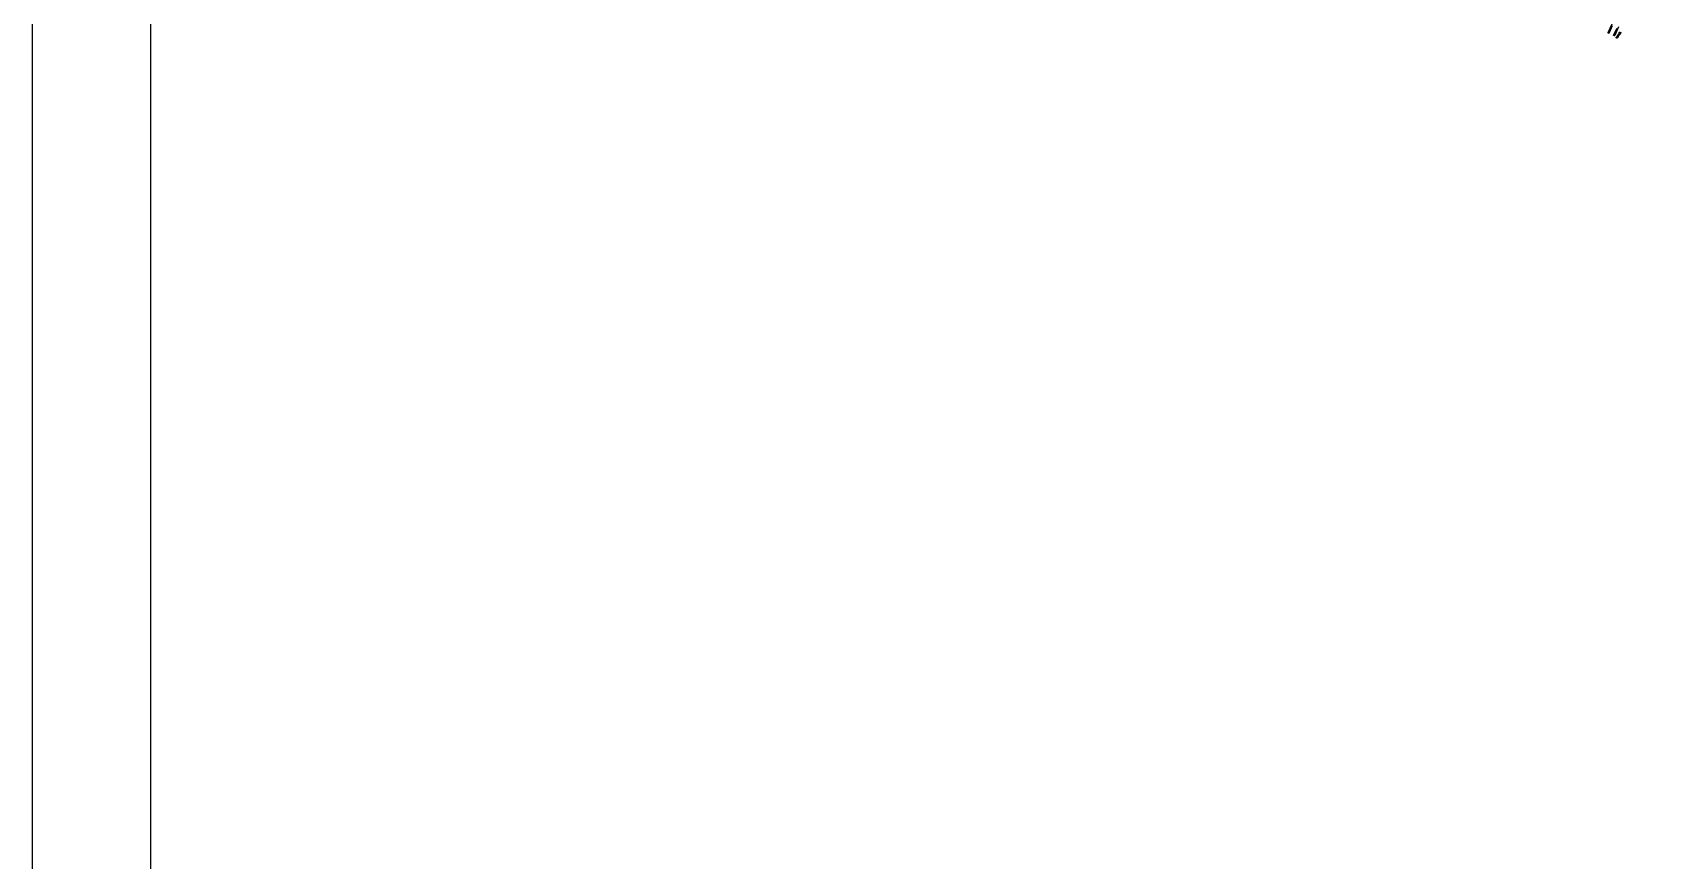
# Model space of a CAD drawing. Header units: millimetres. Extents: x 1 to 1188, y 1 to 840.
# Drawn here: x 0.8 to 274.5, y 420.4 to 560.4 of the extents above; entities that cross this region are included whole.
import ezdxf

# ---------------------------------------------------------------- set-up
doc = ezdxf.new("R2010")
doc.units = ezdxf.units.MM
doc.layers.add('GEOMETRY', color=7, linetype='Continuous')

msp = doc.modelspace()

# ---------------------------------------------------------------- linework, layer by layer
at = {"layer": 'GEOMETRY'}
for points in [[(1188.16, 0.71), (0.83, 0.71), (0.83, 840.05)], [(267.79, 561.47), (267.28, 560.27), (267.22, 560.27), (267.22, 560.2), (267.15, 560.2), (267.09, 560.27), (267.09, 560.33), (267.79, 561.79)], [(268.87, 561.28), (268.23, 559.82), (268.17, 559.76), (268.1, 559.76), (268.1, 559.82), (268.04, 559.82), (268.04, 559.89), (268.61, 561.09)], [(269.25, 560.39), (269.25, 560.33), (269.18, 560.27), (269.18, 560.2), (269.12, 560.2), (269.12, 560.08), (269.06, 560.08), (269.06, 560.01), (268.99, 559.95), (268.99, 559.89), (268.93, 559.89), (268.93, 559.82), (268.87, 559.76), (268.87, 559.7), (268.8, 559.7), (268.8, 559.63), (268.74, 559.57), (268.74, 559.51), (268.68, 559.51), (268.68, 559.44), (268.61, 559.44), (268.61, 559.38), (268.55, 559.38), (268.48, 559.44), (268.48, 559.57), (268.55, 559.57), (268.55, 559.63), (268.61, 559.63), (268.61, 559.7), (268.68, 559.76), (268.68, 559.82), (268.74, 559.82), (268.74, 559.89), (268.8, 559.95), (268.8, 560.01), (268.87, 560.01), (268.87, 560.08), (268.99, 560.2), (268.99, 560.33), (269.12, 560.46)]]:
    msp.add_lwpolyline(points, dxfattribs=at)
msp.add_lwpolyline([(1184.79, 5.66), (20.83, 5.66), (20.83, 836.68), (1184.79, 836.68)], close=True, dxfattribs=at)

doc.saveas('drawing.dxf')
